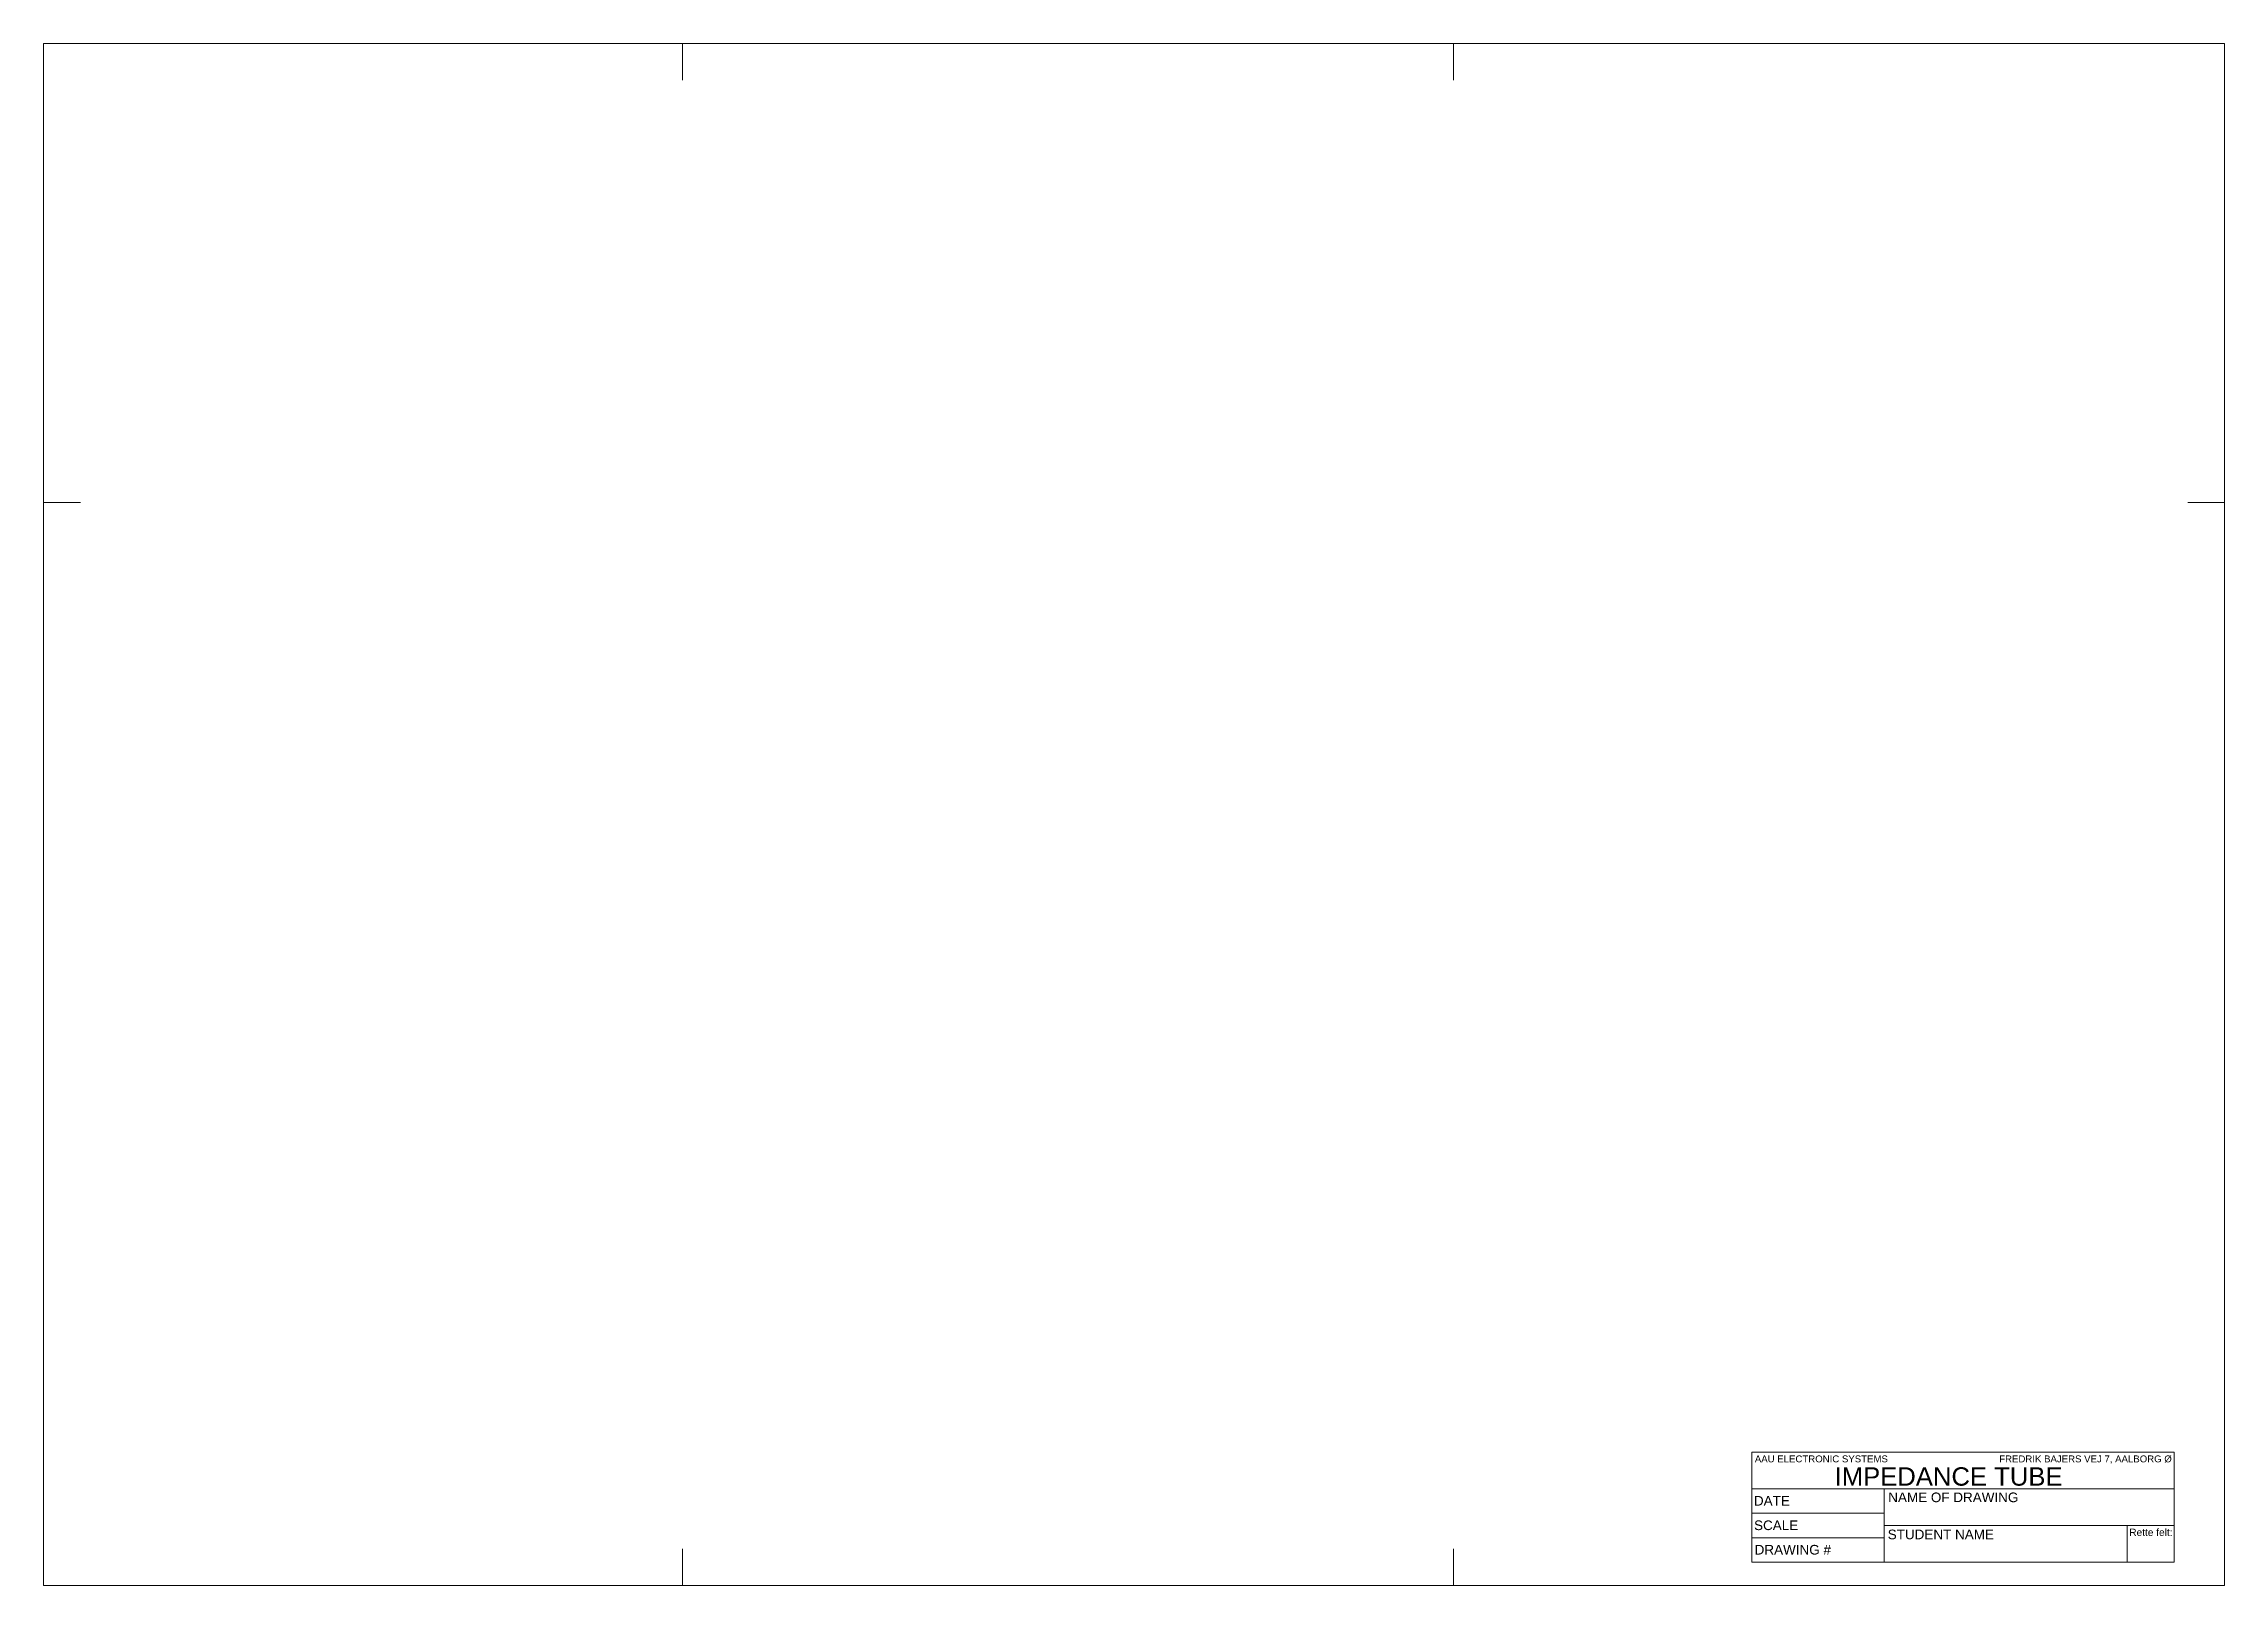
# Paper-space layout 'A2 Liggende' of a CAD drawing. Header units: millimetres. Extents: x -4 to 590, y -5 to 415.
import ezdxf

# ---------------------------------------------------------------- set-up
doc = ezdxf.new("R2010")
doc.units = ezdxf.units.MM
for name, color, linetype, lineweight in [('Foldemærker på layout', 30, 'Continuous', 9), ('Tegnehoved', 31, 'Continuous', 15), ('Tynd fuldstregslinje (Projektionslinje)', 30, 'Continuous', 9)]:
    doc.layers.add(name, color=color, linetype=linetype, lineweight=lineweight)
doc.layers.add('Usynling-linie-i-AutoCAD', color=4, linetype='Continuous', lineweight=9, plot=False)
doc.styles.add('Annotative', font='arial.ttf')

# ---------------------------------------------------------------- blocks, each defined once
blk = doc.blocks.new('Tegningshoved 2013')
at = {"layer": 'Tegnehoved', "color": 7}
for p, q in [((-83.72, 16.86), (-119.73, 16.86)), ((-83.72, 10.19), (-119.73, 10.19))]:
    blk.add_line(p, q, dxfattribs=at)
blk.add_lwpolyline([(-119.73, 3.53), (-119.73, 33.53), (-4.73, 33.53), (-4.73, 3.53)], close=True, dxfattribs=at)
for points in [[(-119.73, 23.53), (-4.73, 23.53), (-4.73, 13.53), (-83.72, 13.53)], [(-83.72, 3.53), (-83.72, 23.53)], [(-17.49, 3.53), (-17.49, 13.53)]]:
    blk.add_lwpolyline(points, dxfattribs=at)
at = {"layer": 'Tegnehoved', "color": 7, "style": 'Annotative'}
for s, height, p in [('AAU ELECTRONIC SYSTEMS', 1.875, (-118.94, 30.74)), ('FREDRIK BAJERS VEJ 7, AALBORG Ø', 1.875, (-52.38, 30.74)), ('IMPEDANCE TUBE', 5, (-97.21, 24.39)), ('DATE', 2.625, (-119.19, 18.95)), ('NAME OF DRAWING', 2.625, (-82.6, 19.89)), ('SCALE', 2.625, (-119.15, 12.28)), ('STUDENT NAME', 2.625, (-82.74, 9.79)), ('Rette felt:', 1.9688, (-16.94, 10.69)), ('DRAWING #', 2.625, (-118.99, 5.62))]:
    blk.add_text(s, height=height, dxfattribs=at).set_placement(p)
for tag, p in [('DATO', (-109.37, 18.66)), ('EMNE', (-82.82, 15.08)), ('MÅL', (-102.33, 12.11)), ('TEGN', (-97.3, 5.36)), ('NAVN', (-82.77, 5.17))]:
    blk.add_attdef(tag, p, '', height=3.5, dxfattribs=at)

psp = doc.layouts.new('A2 Liggende')

# ---------------------------------------------------------------- linework, layer by layer
at = {"layer": 'Foldemærker på layout'}
for p, q in [((169.57, 414.54), (169.57, 404.54)), ((379.57, 414.54), (379.57, 404.54)), ((-4.44, 289.57), (5.56, 289.57)), ((589.57, 289.57), (579.57, 289.57)), ((169.57, -5.43), (169.57, 4.57)), ((379.57, -5.43), (379.57, 4.57))]:
    psp.add_line(p, q, dxfattribs=at)

# ---------------------------------------------------------------- block references
at = {"layer": 'Tynd fuldstregslinje (Projektionslinje)'}
psp.add_blockref('Tegningshoved 2013', (580.61, -2.65), dxfattribs=at)

# ---------------------------------------------------------------- viewports
at = {"layer": 'Usynling-linie-i-AutoCAD', "ltscale": 0.4, "view_target_point": (855.56, 1194.29)}
psp.add_viewport(center=(292.56, 204.55), size=(594.01, 419.9658), view_center_point=(3723.41, 16.89), view_height=419.9658, dxfattribs=at)

doc.saveas('drawing.dxf')
